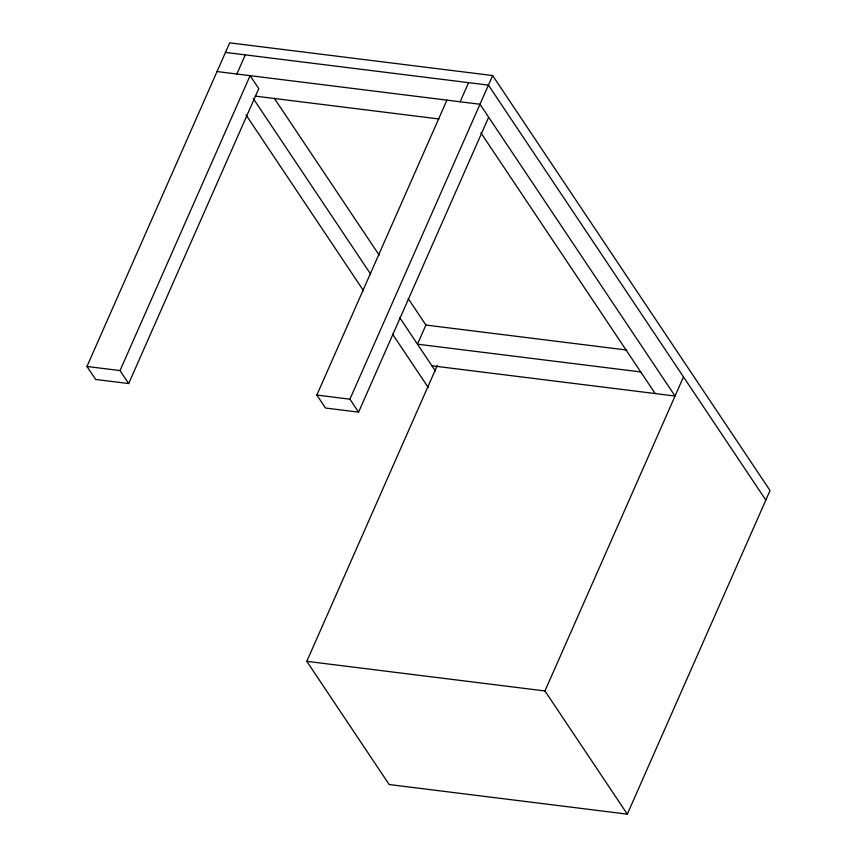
<?xml version="1.0" encoding="UTF-8"?>
<svg xmlns="http://www.w3.org/2000/svg" width="857" height="857" viewBox="0 0 857 857"><rect width="100%" height="100%" fill="white"/><g stroke="black" fill="none" stroke-linecap="round" stroke-linejoin="round"><path stroke-width="1.29" d="M128.7 383.55L120.023 370.578L250.105 75.662L258.771 88.625L128.7 383.55L95.62 379.437L86.953 366.464L229.687 42.85L492.646 75.555L770.047 490.536L627.313 814.15L389.164 784.53L306.806 661.336L437.231 365.607M236.875 74.013L245.306 54.88M488.661 117.216L358.58 412.142L325.51 408.028L316.833 395.056L446.915 100.14M460.145 101.779L468.586 82.658M358.58 412.142L349.913 399.18L492.646 75.555M627.313 814.15L544.966 690.956L683.479 376.898M225.466 52.416L488.426 85.122L765.837 500.102M217.025 71.549L479.995 104.254L675.037 396.03L431.917 365.789M255.279 96.123L438.923 118.962M626.724 350.031L425.908 325.049L417.477 344.182L640.747 371.949M86.953 366.464L120.023 370.578M316.833 395.056L349.913 399.18M306.806 661.336L544.966 690.956M480.916 132.846L655.198 393.567M274.315 98.276L379.18 255.14M408.178 298.525L426.025 325.232M253.233 98.491L370.738 274.272M399.748 317.658L435.442 371.06M246.034 114.934L363.539 290.716M392.538 334.101L428.243 387.503"/></g></svg>
